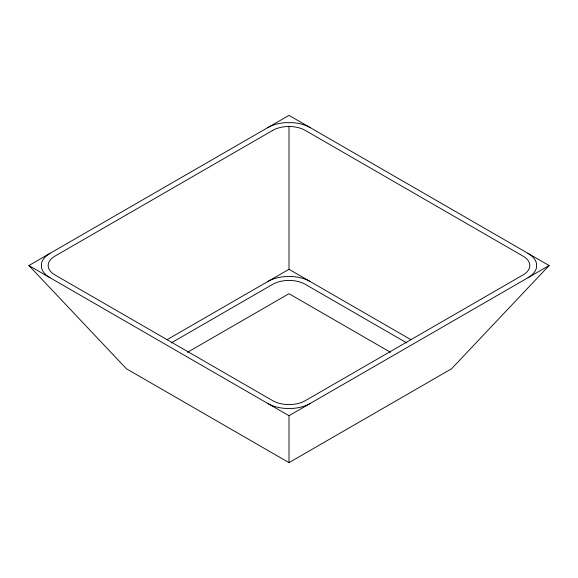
<?xml version="1.0" encoding="UTF-8"?>
<svg xmlns="http://www.w3.org/2000/svg" width="578" height="578" viewBox="0 0 578 578"><rect width="100%" height="100%" fill="white"/><g stroke="black" fill="none" stroke-linecap="round" stroke-linejoin="round"><path stroke-width="0.87" d="M549.1 265.533L451.562 368.778L289 462.631L126.438 368.778L28.9 265.533L289 115.369L549.1 265.533L289 415.705L28.9 265.533M167.1 339.669L289 269.29L410.9 339.669M171.196 342.935L272.744 284.311A22.99 13.272 0 0 1 305.256 284.311L406.804 342.935M187.453 352.32L289 293.696L390.547 352.32M289 126.185L289 269.514M289 415.705L289 462.631M310.133 403.502A29.89 17.253 0 0 1 292.901 408.408L285.099 408.408A29.89 17.253 0 0 1 267.867 403.502M50.033 253.337A29.89 17.253 0 0 0 41.537 263.286L41.537 267.787A29.89 17.253 0 0 0 50.033 277.736M267.867 127.572A29.89 17.253 0 0 1 285.099 122.666L292.901 122.666A29.89 17.253 0 0 1 310.133 127.572M267.867 281.493A29.89 17.253 0 0 1 310.133 281.493M527.967 277.736A29.89 17.253 0 0 0 536.463 267.787L536.463 263.286A29.89 17.253 0 0 0 527.967 253.337M272.744 130.382L54.91 256.148A22.99 13.272 0 0 0 54.91 274.918L272.744 400.684A22.99 13.272 0 0 0 305.256 400.684L523.09 274.918A22.99 13.272 0 0 0 523.09 256.148L305.256 130.382A22.99 13.272 0 0 0 272.744 130.382"/></g></svg>
